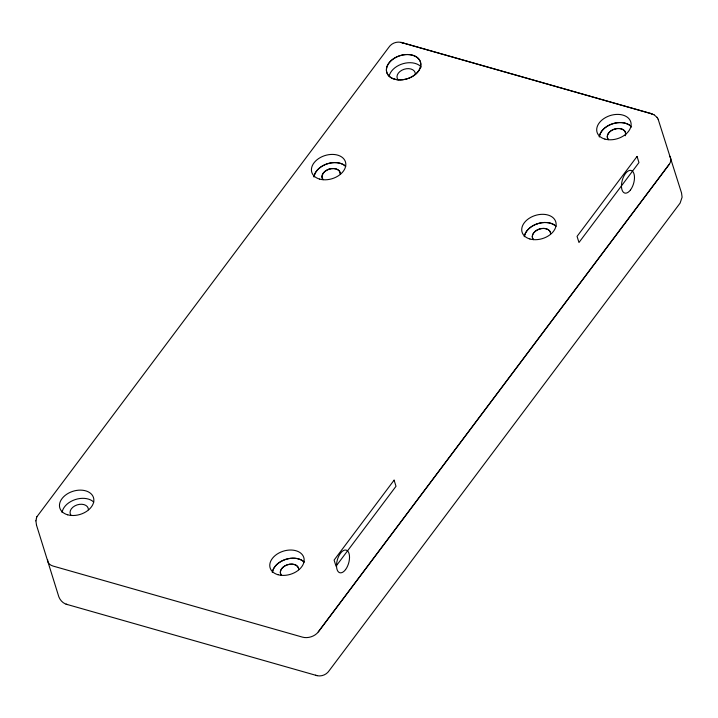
<?xml version="1.0" encoding="UTF-8"?>
<svg xmlns="http://www.w3.org/2000/svg" width="718" height="718" viewBox="0 0 718 718"><rect width="100%" height="100%" fill="white"/><g stroke="black" fill="none" stroke-linecap="round" stroke-linejoin="round"><path stroke-width="1.08" d="M35.909 520.846L36.358 518.674M36.367 518.719L36.842 516.772M36.851 516.816L388.833 47.307C391.696 42.874 397.592 40.935 402.511 42.838M318.271 631.894L669.212 164.305A11.748 8.078 -17.3 0 0 669.526 156.03M669.23 164.341L318.289 631.939A11.748 8.078 -17.3 0 1 302.502 637.144L53.06 566.062A11.748 8.078 -17.3 0 1 47.594 559.654M315.498 675.207C320.425 677.119 326.295 675.091 329.167 670.693L680.108 203.104L682.1 197.19L681.526 192.936L658.128 119.161M650.454 113.417L653.963 114.736M36.474 525.064L58.84 596.855C60.33 600.616 63.48 603.793 67.546 604.583M66.074 604.17L316.979 675.62M653.945 114.692L657.105 117.42M657.087 117.375L658.137 119.206M36.492 525.109L35.9 520.81M389.156 76.117A17.627 12.116 -17.3 0 1 403.247 63.624A17.627 12.116 -17.3 0 1 421.286 67.097M314.017 176.825A17.627 12.116 -17.3 0 1 327.139 163.83A17.627 12.116 -17.3 0 1 345.717 166.361A17.627 12.116 -17.3 0 0 327.157 163.875A17.627 12.116 -17.3 0 0 314.026 176.861M599.306 136.806A17.627 12.116 -17.3 0 1 612.984 123.64A17.627 12.116 -17.3 0 1 631.571 126.951A17.627 12.116 -17.3 0 0 612.992 123.675A17.627 12.116 -17.3 0 0 599.315 136.842M272.364 572.425A17.627 12.116 -17.3 0 1 285.486 559.43A17.627 12.116 -17.3 0 1 304.064 561.961M62.071 512.571A17.627 12.116 -17.3 0 1 75.202 499.584A17.627 12.116 -17.3 0 1 93.771 502.115M398.086 79.815A9.406 6.462 -17.3 0 1 404.019 69.296A9.406 6.462 -17.3 0 1 415.327 74.125M71.145 515.434A9.406 6.462 -17.3 0 1 77.068 504.916A9.406 6.462 -17.3 0 1 88.386 509.744M298.679 569.598A9.406 6.462 -17.3 0 0 287.362 564.77A9.406 6.462 -17.3 0 0 281.429 575.289A9.406 6.462 -17.3 0 1 287.371 564.806A9.406 6.462 -17.3 0 1 298.688 569.643M533.384 239.579A9.406 6.462 -17.3 0 1 539.317 229.06A9.406 6.462 -17.3 0 1 550.634 233.889A9.406 6.462 -17.3 0 0 539.326 229.105A9.406 6.462 -17.3 0 0 533.402 239.624M272.373 572.47A17.627 12.116 -17.3 0 1 285.504 559.475A17.627 12.116 -17.3 0 1 304.073 562.006M394.101 480.162L334.112 560.094L336.015 566.215L396.004 486.283L394.101 480.162M637.054 156.452L577.066 236.375L578.968 242.496L638.957 162.564L637.054 156.452M651.926 113.83L401.021 42.38L651.944 113.875M319.618 179.096A17.627 12.116 -17.3 0 0 345.825 164.736A17.627 12.116 -17.3 0 0 320.407 157.493A17.627 12.116 -17.3 0 0 319.618 179.096M394.604 79.186A17.627 12.116 -17.3 0 0 420.811 64.817A17.627 12.116 -17.3 0 0 395.394 57.584A17.627 12.116 -17.3 0 0 394.604 79.186A17.627 12.116 -17.3 0 0 420.82 64.862A17.627 12.116 -17.3 0 0 395.412 57.628A17.627 12.116 -17.3 0 0 394.613 79.231M604.906 139.086A17.627 12.116 -17.3 0 0 631.113 124.717A17.627 12.116 -17.3 0 0 605.696 117.474A17.627 12.116 -17.3 0 0 604.906 139.086M529.92 238.995A17.627 12.116 -17.3 0 0 556.127 224.626A17.627 12.116 -17.3 0 0 530.71 217.392A17.627 12.116 -17.3 0 0 529.92 238.995M67.663 514.806A17.627 12.116 -17.3 0 0 93.861 500.446A17.627 12.116 -17.3 0 0 68.452 493.203A17.627 12.116 -17.3 0 0 67.663 514.806M277.965 574.705A17.627 12.116 -17.3 0 0 304.163 560.336A17.627 12.116 -17.3 0 0 278.755 553.102A17.627 12.116 -17.3 0 0 277.965 574.705M537.441 223.729A17.627 12.116 -17.3 0 0 524.32 236.716A17.627 12.116 -17.3 0 1 537.459 223.765A17.627 12.116 -17.3 0 1 556.028 226.296A17.627 12.116 -17.3 0 0 537.441 223.729M345.555 569.589A11.748 5.888 -74.1 0 0 346.938 550.437A11.748 5.888 -74.1 0 0 336.554 564.285A11.748 5.888 -74.1 0 0 345.555 569.589M630.503 189.92A11.748 5.888 -74.1 0 0 631.894 170.767A11.748 5.888 -74.1 0 0 621.501 184.616A11.748 5.888 -74.1 0 0 630.503 189.92M329.015 169.17A9.406 6.462 -17.3 0 0 323.082 179.688A9.406 6.462 -17.3 0 1 329.024 169.206A9.406 6.462 -17.3 0 1 340.332 173.998A9.406 6.462 -17.3 0 0 329.024 169.206M615.488 128.818A9.406 6.462 -17.3 0 0 608.379 139.669A9.406 6.462 -17.3 0 1 615.497 128.854A9.406 6.462 -17.3 0 1 625.261 135.783A9.406 6.462 -17.3 0 0 615.488 128.818"/></g></svg>
